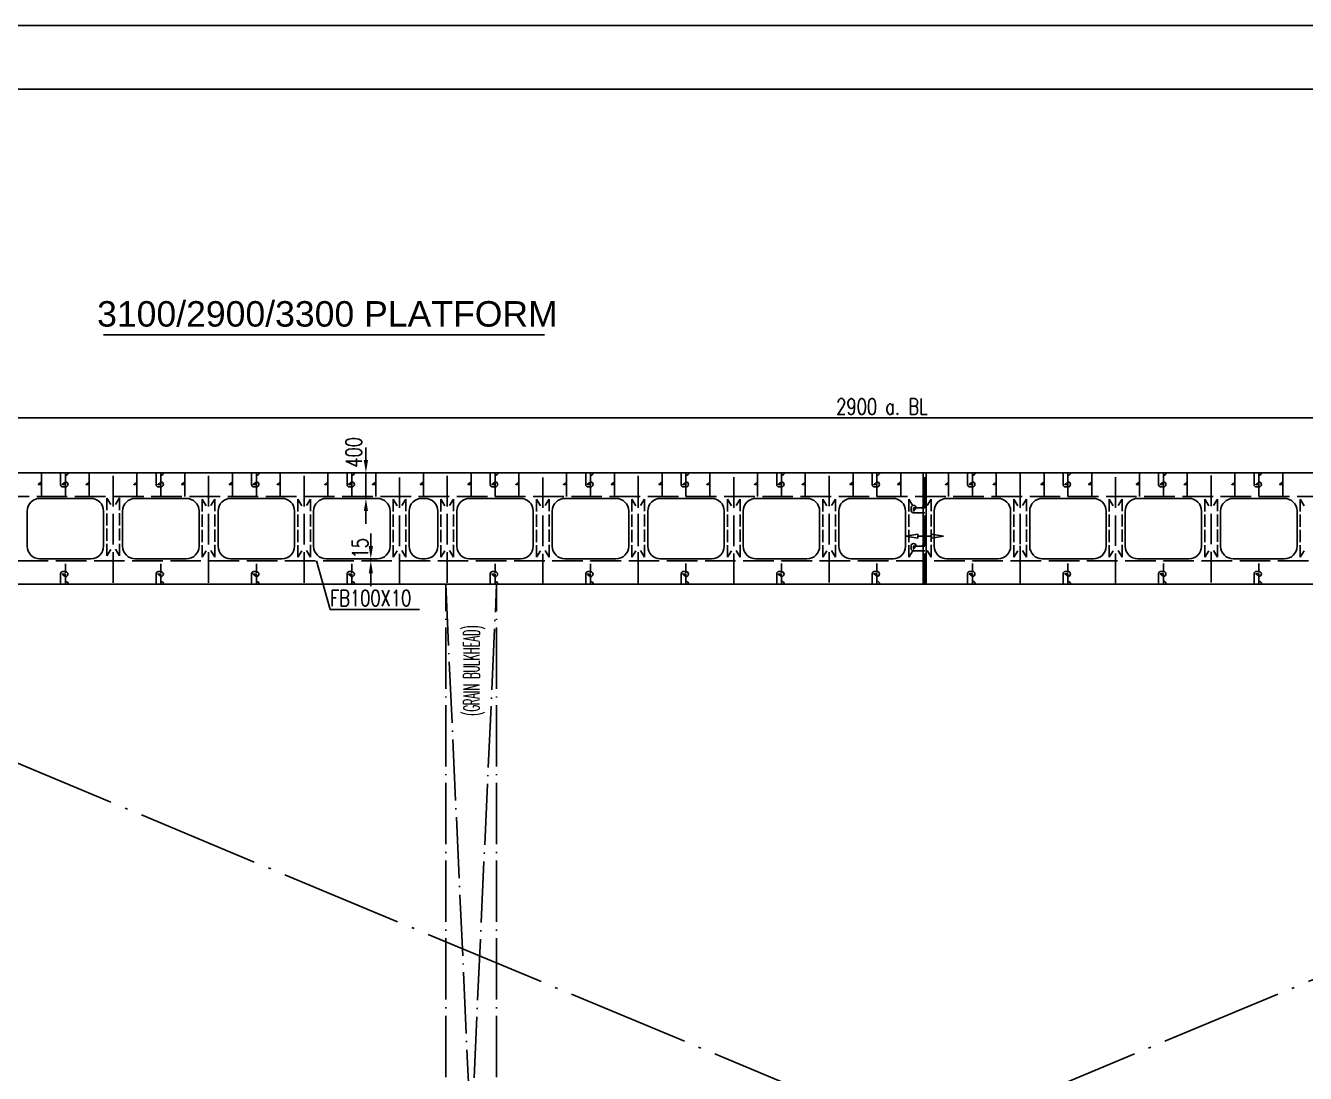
# Model space of a CAD drawing. Extents: x 373818 to 564480, y 322172 to 634257.
# Drawn here: x 488325 to 508432, y 574099 to 590557 of the extents above; entities that cross this region are included whole.
import ezdxf
from ezdxf.enums import TextEntityAlignment as Align

# ---------------------------------------------------------------- set-up
doc = ezdxf.new("R2010")
doc.units = 0
doc.header["$LTSCALE"] = 40
doc.header["$MEASUREMENT"] = 0
for name, pattern in [('ACAD_ISO02W100', [15, 12, -3]), ('ACAD_ISO04W100', [30.5, 24, -3, 0.5, -3]), ('ACAD_ISO05W100', [34, 24, -3, 0.5, -3, 0.5, -3])]:
    doc.linetypes.add(name, pattern=pattern)
doc.layers.get('0').update_dxf_attribs({"linetype": 'CONTINUOUS'})
doc.layers.get('DEFPOINTS').update_dxf_attribs({"linetype": 'CONTINUOUS'})
for name, color, linetype in [('01CONTINUOUS', 2, 'CONTINUOUS'), ('11', 7, 'CONTINUOUS'), ('11TEXTE', 4, 'CONTINUOUS'), ('BT_ENG', 7, 'CONTINUOUS'), ('C-CEN', 4, 'ACAD_ISO04W100'), ('C-DAS', 4, 'ACAD_ISO02W100'), ('CON-SIGN', 5, 'CONTINUOUS'), ('Y-CON', 2, 'CONTINUOUS'), ('Y-DAS', 2, 'ACAD_ISO02W100'), ('Y-PH', 2, 'ACAD_ISO05W100')]:
    doc.layers.add(name, color=color, linetype=linetype)
doc.styles.add('ROMANS', font='romans.shx', dxfattribs={"width": 0.75, "height": 250, "bigfont": 'hzdx.shx'})
doc.styles.add('SWISS721LIGHTBT', font='swissl.ttf')
doc.dimstyles.new('DM-100', dxfattribs={"dimscale": 0, "dimtxt": 250, "dimasz": 200, "dimexe": 30, "dimexo": 30, "dimgap": 50, "dimtad": 1, "dimdec": 0, "dimzin": 0, "dimdsep": 46, "dimtxsty": 'ROMANS', "dimcen": 0, "dimclrd": 1, "dimclre": 1, "dimclrt": 1, "dimadec": 0, "dimazin": 0, "dimtfac": 1, "dimtdec": 0, "dimtmove": 0, "dimatfit": 3, "dimfxl": 0, "dimtolj": 1, "dimtzin": 0, "dimarcsym": 0})

# ---------------------------------------------------------------- blocks, each defined once
blk = doc.blocks.new('*D41')
at = {"color": 1, "linetype": 'ByBlock', "transparency": 16777216}
for p, q in [((493672, 583731), (493672, 583931)), ((493661, 583531), (493702, 583531)), ((493672, 583131), (493672, 583531)), ((493672, 583131), (493672, 583531)), ((493672, 582931), (493672, 582731))]:
    blk.add_line(p, q, dxfattribs=at)
for points in [[(493639, 583731), (493705, 583731), (493672, 583531)], [(493639, 582931), (493705, 582931), (493672, 583131)]]:
    blk.add_solid(points, dxfattribs=at)
at = {"layer": 'DEFPOINTS', "color": 0, "linetype": 'ByBlock', "transparency": 16777216}
for p in [(493631, 583531), (493672, 583531), (493631, 583131)]:
    blk.add_point(p, dxfattribs=at)
at = {"color": 1, "linetype": 'ByBlock', "transparency": 16777216, "insert": (493481, 583853), "char_height": 250, "attachment_point": 5, "rotation": 90, "style": 'ROMANS'}
blk.add_mtext('\\A1;400', dxfattribs=at)
blk = doc.blocks.new('*D42')
at = {"color": 1, "linetype": 'ByBlock', "transparency": 16777216}
for p, q in [((493749, 582381), (493749, 582581)), ((493727, 582181), (493719, 582181)), ((493749, 582151), (493749, 582181)), ((493749, 582151), (493749, 582181)), ((493749, 581951), (493749, 581751))]:
    blk.add_line(p, q, dxfattribs=at)
for points in [[(493716, 582381), (493783, 582381), (493749, 582181)], [(493716, 581951), (493783, 581951), (493749, 582151)]]:
    blk.add_solid(points, dxfattribs=at)
at = {"layer": 'DEFPOINTS', "color": 0, "linetype": 'ByBlock', "transparency": 16777216}
for p in [(493749, 582181), (493757, 582181), (493757, 582151)]:
    blk.add_point(p, dxfattribs=at)
at = {"color": 1, "linetype": 'ByBlock', "transparency": 16777216, "insert": (493581, 582346), "char_height": 250, "attachment_point": 5, "rotation": 90, "style": 'ROMANS'}
blk.add_mtext('\\A1;15', dxfattribs=at)
blk = doc.blocks.new('_CLOSEDBLANK')
at = {"color": 0, "linetype": 'ByBlock'}
for p, q in [((-1, 0.17), (0, 0)), ((-1, 0.17), (-1, -0.17)), ((0, 0), (-1, -0.17))]:
    blk.add_line(p, q, dxfattribs=at)

msp = doc.modelspace()

# ---------------------------------------------------------------- linework, layer by layer
at = {"color": 2}
msp.add_line((447392.4, 589556.63), (562792.4, 589556.63), dxfattribs=at)
at = {"color": 1, "linetype": 'ByBlock'}
msp.add_line((455200.32, 584397.45), (560838.97, 584397.45), dxfattribs=at)
at = {"color": 7, "ltscale": 0.2}
for p, q in [((488875.32, 583345.69), (488875.32, 583522.62)), ((490375.32, 583345.69), (490375.32, 583522.62)), ((491875.32, 583345.69), (491875.32, 583522.62)), ((493375.32, 583345.69), (493375.32, 583522.62)), ((495625.32, 583345.69), (495625.32, 583522.62)), ((497125.32, 583345.69), (497125.32, 583522.62)), ((498625.32, 583345.69), (498625.32, 583522.62)), ((500125.32, 583345.69), (500125.32, 583522.62)), ((501625.32, 583345.69), (501625.32, 583522.62)), ((503125.32, 583345.69), (503125.32, 583522.62)), ((504625.32, 583345.69), (504625.32, 583522.62)), ((506125.32, 583345.69), (506125.32, 583522.62)), ((507625.32, 583345.69), (507625.32, 583522.62)), ((502272.1, 582905.69), (502450.32, 582905.69)), ((502272.1, 582305.69), (502450.32, 582305.69)), ((488875.32, 581945.69), (488875.32, 581780.69)), ((490375.32, 581945.69), (490375.32, 581780.69)), ((491875.32, 581945.69), (491875.32, 581780.69)), ((493375.32, 581945.69), (493375.32, 581780.69)), ((495625.32, 581945.69), (495625.32, 581780.69)), ((497125.32, 581945.69), (497125.32, 581780.69)), ((498625.32, 581947.45), (498625.32, 581782.45)), ((500125.32, 581947.45), (500125.32, 581782.45)), ((501625.32, 581949.21), (501625.32, 581784.21)), ((503125.32, 581949.21), (503125.32, 581784.21)), ((504625.32, 581949.21), (504625.32, 581784.21)), ((506125.32, 581949.21), (506125.32, 581784.21)), ((507625.32, 581949.21), (507625.32, 581784.21))]:
    msp.add_line(p, q, dxfattribs=at)
for p, q in [((488950.32, 583310.69), (488910.32, 583310.69)), ((490450.32, 583310.69), (490410.32, 583310.69)), ((491950.32, 583310.69), (491910.32, 583310.69)), ((493450.32, 583310.69), (493410.32, 583310.69)), ((495700.32, 583310.69), (495660.32, 583310.69)), ((497200.32, 583310.69), (497160.32, 583310.69)), ((498700.32, 583310.69), (498660.32, 583310.69)), ((500200.32, 583310.69), (500160.32, 583310.69)), ((501700.32, 583310.69), (501660.32, 583310.69)), ((503200.32, 583310.69), (503160.32, 583310.69)), ((504700.32, 583310.69), (504660.32, 583310.69)), ((506200.32, 583310.69), (506160.32, 583310.69)), ((507700.32, 583310.69), (507660.32, 583310.69)), ((494800.32, 582380.69), (494800.32, 582930.69)), ((502237.1, 582980.69), (502237.1, 582940.69)), ((502237.1, 582380.69), (502237.1, 582340.69)), ((493108.41, 581385.96), (492895.68, 582150.69)), ((488950.32, 581980.69), (488910.32, 581980.69)), ((490450.32, 581980.69), (490410.32, 581980.69)), ((491950.32, 581980.69), (491910.32, 581980.69)), ((493450.32, 581980.69), (493410.32, 581980.69)), ((495700.32, 581980.69), (495660.32, 581980.69)), ((497200.32, 581980.69), (497160.32, 581980.69)), ((498700.32, 581982.45), (498660.32, 581982.45)), ((500200.32, 581982.45), (500160.32, 581982.45)), ((501700.32, 581984.21), (501660.32, 581984.21)), ((503200.32, 581984.21), (503160.32, 581984.21)), ((504700.32, 581984.21), (504660.32, 581984.21)), ((506200.32, 581984.21), (506160.32, 581984.21)), ((507700.32, 581984.21), (507660.32, 581984.21)), ((494513.7, 581385.96), (493108.41, 581385.96))]:
    msp.add_line(p, q)
at = {"color": 0, "linetype": 'ByBlock'}
for p, q in [((489600.32, 583135.69), (489663.03, 583033.14)), ((489800.32, 583138.63), (489737.61, 583036.07)), ((491100.32, 583116.67), (491163.03, 583014.12)), ((491300.32, 583119.61), (491237.61, 583017.05)), ((492600.32, 583116.67), (492663.03, 583014.12)), ((492800.32, 583119.61), (492737.61, 583017.05)), ((494100.32, 583116.67), (494163.03, 583014.12)), ((494300.32, 583119.61), (494237.61, 583017.05)), ((494550.32, 583130.69), (494600.32, 583130.69)), ((494850.32, 583116.67), (494913.03, 583014.12)), ((495050.32, 583119.61), (494987.61, 583017.05)), ((496350.32, 583116.67), (496413.03, 583014.12)), ((496550.32, 583119.61), (496487.61, 583017.05)), ((497850.32, 583116.67), (497913.03, 583014.12)), ((498050.32, 583119.61), (497987.61, 583017.05)), ((499350.32, 583116.67), (499413.03, 583014.12)), ((499550.32, 583119.61), (499487.61, 583017.05)), ((500850.32, 583116.67), (500913.03, 583014.12)), ((501050.32, 583119.61), (500987.61, 583017.05)), ((502200.32, 583116.67), (502263.03, 583014.12)), ((502550.32, 583119.61), (502487.61, 583017.05)), ((503850.32, 583116.67), (503913.03, 583014.12)), ((504050.32, 583119.61), (503987.61, 583017.05)), ((505350.32, 583116.67), (505413.03, 583014.12)), ((505550.32, 583119.61), (505487.61, 583017.05)), ((506850.32, 583116.67), (506913.03, 583014.12)), ((507050.32, 583119.61), (506987.61, 583017.05)), ((508350.32, 583116.67), (508413.03, 583014.12)), ((489600.32, 582225.69), (489663.03, 582328.25)), ((489800.32, 582228.63), (489737.61, 582331.19)), ((491100.32, 582206.67), (491163.03, 582309.23)), ((491300.32, 582209.61), (491237.61, 582312.17)), ((492600.32, 582206.67), (492663.03, 582309.23)), ((492800.32, 582209.61), (492737.61, 582312.17)), ((494100.32, 582206.67), (494163.03, 582309.23)), ((494300.32, 582209.61), (494237.61, 582312.17)), ((494850.32, 582206.67), (494913.03, 582309.23)), ((495050.32, 582209.61), (494987.61, 582312.17)), ((496350.32, 582206.67), (496413.03, 582309.23)), ((496550.32, 582209.61), (496487.61, 582312.17)), ((497850.32, 582206.67), (497913.03, 582309.23)), ((498050.32, 582209.61), (497987.61, 582312.17)), ((499350.32, 582206.67), (499413.03, 582309.23)), ((499550.32, 582209.61), (499487.61, 582312.17)), ((500850.32, 582206.67), (500913.03, 582309.23)), ((501050.32, 582209.61), (500987.61, 582312.17)), ((502200.32, 582206.67), (502263.03, 582309.23)), ((502550.32, 582209.61), (502487.61, 582312.17)), ((503850.32, 582206.67), (503913.03, 582309.23)), ((504050.32, 582209.61), (503987.61, 582312.17)), ((505350.32, 582206.67), (505413.03, 582309.23)), ((505550.32, 582209.61), (505487.61, 582312.17)), ((506850.32, 582206.67), (506913.03, 582309.23)), ((507050.32, 582209.61), (506987.61, 582312.17)), ((508350.32, 582206.67), (508413.03, 582309.23)), ((494550.32, 582180.69), (494600.32, 582180.69))]:
    msp.add_line(p, q, dxfattribs=at)
at = {"color": 7, "ltscale": 0.2}
for centre, start, end in [((488950.33, 583535), 270, 0), ((490450.33, 583535), 270, 0), ((491950.33, 583535), 270, 0), ((493450.33, 583535), 270, 0), ((495700.33, 583535), 270, 0), ((497200.33, 583535), 270, 0), ((498700.33, 583535), 270, 0), ((500200.33, 583535), 270, 0), ((501700.33, 583535), 270, 0), ((503200.33, 583535), 270, 0), ((504700.33, 583535), 270, 0), ((506200.33, 583535), 270, 0), ((507700.33, 583535), 270, 0), ((502461.11, 582980.7), 103.872596, 180), ((502461.11, 582380.7), 103.872596, 180), ((488950.12, 581780.7), 360, 90), ((490450.12, 581780.7), 360, 90), ((491950.12, 581780.7), 360, 90), ((493450.12, 581780.7), 360, 90), ((495700.12, 581780.7), 360, 90), ((497200.12, 581780.7), 360, 90), ((498700.12, 581782.46), 360, 90), ((500200.12, 581782.46), 360, 90), ((501700.12, 581784.22), 360, 90), ((503200.12, 581784.22), 360, 90), ((504700.12, 581784.22), 360, 90), ((506200.12, 581784.22), 360, 90), ((507700.12, 581784.22), 360, 90)]:
    msp.add_arc(centre, 44.99, start, end, dxfattribs=at)
for centre, radius, start, end in [((488910.32, 583345.69), 35, 180, 270), ((488950.32, 583350.69), 40, 270, 90), ((490410.32, 583345.69), 35, 180, 270), ((490450.32, 583350.69), 40, 270, 90), ((491910.32, 583345.69), 35, 180, 270), ((491950.32, 583350.69), 40, 270, 90), ((493410.32, 583345.69), 35, 180, 270), ((493450.32, 583350.69), 40, 270, 90), ((495660.32, 583345.69), 35, 180, 270), ((495700.32, 583350.69), 40, 270, 90), ((497160.32, 583345.69), 35, 180, 270), ((497200.32, 583350.69), 40, 270, 90), ((498660.32, 583345.69), 35, 180, 270), ((498700.32, 583350.69), 40, 270, 90), ((500160.32, 583345.69), 35, 180, 270), ((500200.32, 583350.69), 40, 270, 90), ((501660.32, 583345.69), 35, 180, 270), ((501700.32, 583350.69), 40, 270, 90), ((503160.32, 583345.69), 35, 180, 270), ((503200.32, 583350.69), 40, 270, 90), ((504660.32, 583345.69), 35, 180, 270), ((504700.32, 583350.69), 40, 270, 90), ((506160.32, 583345.69), 35, 180, 270), ((506200.32, 583350.69), 40, 270, 90), ((507660.32, 583345.69), 35, 180, 270), ((507700.32, 583350.69), 40, 270, 90), ((502277.1, 582980.69), 40, 360, 180), ((502272.1, 582940.69), 35, 180, 270), ((502277.1, 582380.69), 40, 360, 180), ((502272.1, 582340.69), 35, 180, 270), ((488910.32, 581945.69), 35, 90, 180), ((488950.32, 581940.69), 40, 270, 90), ((490410.32, 581945.69), 35, 90, 180), ((490450.32, 581940.69), 40, 270, 90), ((491910.32, 581945.69), 35, 90, 180), ((491950.32, 581940.69), 40, 270, 90), ((493410.32, 581945.69), 35, 90, 180), ((493450.32, 581940.69), 40, 270, 90), ((495660.32, 581945.69), 35, 90, 180), ((495700.32, 581940.69), 40, 270, 90), ((497160.32, 581945.69), 35, 90, 180), ((497200.32, 581940.69), 40, 270, 90), ((498660.32, 581947.45), 35, 90, 180), ((498700.32, 581942.45), 40, 270, 90), ((500160.32, 581947.45), 35, 90, 180), ((500200.32, 581942.45), 40, 270, 90), ((501660.32, 581949.21), 35, 90, 180), ((501700.32, 581944.21), 40, 270, 90), ((503160.32, 581949.21), 35, 90, 180), ((503200.32, 581944.21), 40, 270, 90), ((504660.32, 581949.21), 35, 90, 180), ((504700.32, 581944.21), 40, 270, 90), ((506160.32, 581949.21), 35, 90, 180), ((506200.32, 581944.21), 40, 270, 90), ((507660.32, 581949.21), 35, 90, 180), ((507700.32, 581944.21), 40, 270, 90)]:
    msp.add_arc(centre, radius, start, end)
at = {"layer": '01CONTINUOUS'}
for p, q in [((496480, 585701.37), (489550, 585701.37)), ((463108.6, 583530.69), (520911.32, 583530.69)), ((488575.32, 583350.69), (488575.32, 583160.69)), ((489325.32, 583350.69), (489325.32, 583160.69)), ((490075.32, 583350.69), (490075.32, 583160.69)), ((490825.32, 583350.69), (490825.32, 583160.69)), ((491575.32, 583350.69), (491575.32, 583160.69)), ((492325.32, 583350.69), (492325.32, 583160.69)), ((493075.32, 583350.69), (493075.32, 583160.69)), ((493825.32, 583350.69), (493825.32, 583160.69)), ((494575.32, 583350.69), (494575.32, 583160.69)), ((495325.32, 583350.69), (495325.32, 583160.69)), ((496075.32, 583350.69), (496075.32, 583160.69)), ((496825.32, 583350.69), (496825.32, 583160.69)), ((497575.32, 583350.69), (497575.32, 583160.69)), ((498325.32, 583350.69), (498325.32, 583160.69)), ((499075.32, 583350.69), (499075.32, 583160.69)), ((499825.32, 583350.69), (499825.32, 583160.69)), ((500575.32, 583350.69), (500575.32, 583160.69)), ((501325.32, 583350.69), (501325.32, 583160.69)), ((502075.32, 583350.69), (502075.32, 583160.69)), ((502825.32, 583350.69), (502825.32, 583160.69)), ((503575.32, 583350.69), (503575.32, 583160.69)), ((504325.32, 583350.69), (504325.32, 583160.69)), ((505075.32, 583350.69), (505075.32, 583160.69)), ((505825.32, 583350.69), (505825.32, 583160.69)), ((506575.32, 583350.69), (506575.32, 583160.69)), ((507325.32, 583350.69), (507325.32, 583160.69)), ((508075.32, 583350.69), (508075.32, 583160.69)), ((454103.05, 581780.69), (526450.32, 581780.69))]:
    msp.add_line(p, q, dxfattribs=at)
msp.add_lwpolyline([(454103.05, 582882.02), (454724.22, 582992.63), (456889.22, 583243.39), (459074.22, 583416.49), (459350.32, 583433.49), (461599.62, 583518.89), (463108.72, 583530.69), (465850.32, 583530.69), (472350.32, 583530.69), (476450.32, 583530.69), (477700.32, 583530.69), (480700.32, 583530.69), (515850.32, 583530.69)], dxfattribs=at)
at = {"layer": '11', "color": 7, "linetype": 'Continuous'}
for p, q in [((502425.32, 581784.21), (502425.32, 583530.69)), ((502475.32, 581784.21), (502475.32, 583530.69)), ((488550.32, 583130.69), (489350.32, 583130.69)), ((490050.32, 583130.69), (490850.32, 583130.69)), ((491550.32, 583130.69), (492350.32, 583130.69)), ((493050.32, 583130.69), (493850.32, 583130.69)), ((495300.32, 583130.69), (496100.32, 583130.69)), ((496800.32, 583130.69), (497600.32, 583130.69)), ((498300.32, 583130.69), (499100.32, 583130.69)), ((499800.32, 583130.69), (500600.32, 583130.69)), ((501300.32, 583130.69), (501950.32, 583130.69)), ((502800.32, 583130.69), (503600.32, 583130.69)), ((504300.32, 583130.69), (505100.32, 583130.69)), ((505800.32, 583130.69), (506600.32, 583130.69)), ((507300.32, 583130.69), (508100.32, 583130.69)), ((488350.32, 582380.69), (488350.32, 582930.69)), ((489550.32, 582930.69), (489550.32, 582380.69)), ((489850.32, 582380.69), (489850.32, 582930.69)), ((491050.32, 582930.69), (491050.32, 582380.69)), ((491350.32, 582380.69), (491350.32, 582930.69)), ((492550.32, 582930.69), (492550.32, 582380.69)), ((492850.32, 582380.69), (492850.32, 582930.69)), ((494050.32, 582930.69), (494050.32, 582380.69)), ((494350.32, 582930.69), (494350.32, 582380.69)), ((495100.32, 582380.69), (495100.32, 582930.69)), ((496300.32, 582930.69), (496300.32, 582380.69)), ((496600.32, 582380.69), (496600.32, 582930.69)), ((497800.32, 582930.69), (497800.32, 582380.69)), ((498100.32, 582380.69), (498100.32, 582930.69)), ((499300.32, 582930.69), (499300.32, 582380.69)), ((499600.32, 582380.69), (499600.32, 582930.69)), ((500800.32, 582930.69), (500800.32, 582380.69)), ((501100.32, 582380.69), (501100.32, 582930.69)), ((502150.32, 582930.69), (502150.32, 582380.69)), ((502600.32, 582380.69), (502600.32, 582930.69)), ((503800.32, 582930.69), (503800.32, 582380.69)), ((504100.32, 582380.69), (504100.32, 582930.69)), ((505300.32, 582930.69), (505300.32, 582380.69)), ((505600.32, 582380.69), (505600.32, 582930.69)), ((506800.32, 582930.69), (506800.32, 582380.69)), ((507100.32, 582380.69), (507100.32, 582930.69)), ((508300.32, 582930.69), (508300.32, 582380.69)), ((489350.01, 582180.69), (488545.48, 582180.69)), ((490850.01, 582180.69), (490045.48, 582180.69)), ((492350.01, 582180.69), (491545.48, 582180.69)), ((493850.01, 582180.69), (493045.48, 582180.69)), ((496100.01, 582180.69), (495295.48, 582180.69)), ((497600.01, 582180.69), (496795.48, 582180.69)), ((499100.01, 582180.69), (498295.48, 582180.69)), ((500600.01, 582180.69), (499795.48, 582180.69)), ((501959.42, 582180.69), (501295.48, 582180.69)), ((503600.01, 582180.69), (502795.48, 582180.69)), ((505100.01, 582180.69), (504295.48, 582180.69)), ((506600.01, 582180.69), (505795.48, 582180.69)), ((508100.01, 582180.69), (507295.48, 582180.69))]:
    msp.add_line(p, q, dxfattribs=at)
for centre, start, end in [((488550.32, 582930.69), 90, 180), ((489350.32, 582930.69), 360, 90), ((490050.32, 582930.69), 90, 180), ((490850.32, 582930.69), 360, 90), ((491550.32, 582930.69), 90, 180), ((492350.32, 582930.69), 360, 90), ((493050.32, 582930.69), 90, 180), ((493850.32, 582930.69), 360, 90), ((494550.32, 582930.69), 90, 180), ((494600.32, 582930.69), 360, 90), ((495300.32, 582930.69), 90, 180), ((496100.32, 582930.69), 360, 90), ((496800.32, 582930.69), 90, 180), ((497600.32, 582930.69), 360, 90), ((498300.32, 582930.69), 90, 180), ((499100.32, 582930.69), 360, 90), ((499800.32, 582930.69), 90, 180), ((500600.32, 582930.69), 360, 90), ((501300.32, 582930.69), 90, 180), ((501950.32, 582930.69), 360, 90), ((502800.32, 582930.69), 90, 180), ((503600.32, 582930.69), 360, 90), ((504300.32, 582930.69), 90, 180), ((505100.32, 582930.69), 360, 90), ((505800.32, 582930.69), 90, 180), ((506600.32, 582930.69), 360, 90), ((507300.32, 582930.69), 90, 180), ((508100.32, 582930.69), 360, 90), ((488550.32, 582380.69), 180, 270), ((489350.32, 582380.69), 270, 360), ((490050.32, 582380.69), 180, 270), ((490850.32, 582380.69), 270, 360), ((491550.32, 582380.69), 180, 270), ((492350.32, 582380.69), 270, 360), ((493050.32, 582380.69), 180, 270), ((493850.32, 582380.69), 270, 360), ((494550.32, 582380.69), 180, 270), ((494600.32, 582380.69), 270, 360), ((495300.32, 582380.69), 180, 270), ((496100.32, 582380.69), 270, 360), ((496800.32, 582380.69), 180, 270), ((497600.32, 582380.69), 270, 360), ((498300.32, 582380.69), 180, 270), ((499100.32, 582380.69), 270, 360), ((499800.32, 582380.69), 180, 270), ((500600.32, 582380.69), 270, 360), ((501300.32, 582380.69), 180, 270), ((501950.32, 582380.69), 270, 360), ((502800.32, 582380.69), 180, 270), ((503600.32, 582380.69), 270, 360), ((504300.32, 582380.69), 180, 270), ((505100.32, 582380.69), 270, 360), ((505800.32, 582380.69), 180, 270), ((506600.32, 582380.69), 270, 360), ((507300.32, 582380.69), 180, 270), ((508100.32, 582380.69), 270, 360)]:
    msp.add_arc(centre, 200, start, end, dxfattribs=at)
at = {"layer": 'BT_ENG'}
msp.add_line((444892.4, 590556.63), (563792.4, 590556.63), dxfattribs=at)
at = {"layer": 'C-CEN', "ltscale": 2}
for p, q in [((481450.32, 564280.69), (523450.32, 581780.69)), ((523450.32, 564280.69), (481450.32, 581780.69))]:
    msp.add_line(p, q, dxfattribs=at)
at = {"layer": 'C-CEN'}
for p, q in [((494925.32, 581780.69), (495725.32, 564280.69)), ((494925.32, 564280.69), (495725.32, 581780.69)), ((494925.32, 564280.69), (494925.32, 581780.69)), ((495725.32, 564280.69), (495725.32, 581780.69))]:
    msp.add_line(p, q, dxfattribs=at)
at = {"layer": 'C-DAS', "ltscale": 0.4}
for p, q in [((489600.32, 583135.69), (489600.32, 582225.69)), ((489800.32, 583138.63), (489800.32, 582228.63)), ((491100.32, 583116.67), (491100.32, 582206.67)), ((491300.32, 583119.61), (491300.32, 582209.61)), ((492600.32, 583116.67), (492600.32, 582206.67)), ((492800.32, 583119.61), (492800.32, 582209.61)), ((494100.32, 583116.67), (494100.32, 582206.67)), ((494300.32, 583119.61), (494300.32, 582209.61)), ((494850.32, 583116.67), (494850.32, 582206.67)), ((495050.32, 583119.61), (495050.32, 582209.61)), ((496350.32, 583116.67), (496350.32, 582206.67)), ((496550.32, 583119.61), (496550.32, 582209.61)), ((497850.32, 583116.67), (497850.32, 582206.67)), ((498050.32, 583119.61), (498050.32, 582209.61)), ((499350.32, 583116.67), (499350.32, 582206.67)), ((499550.32, 583119.61), (499550.32, 582209.61)), ((500850.32, 583116.67), (500850.32, 582206.67)), ((501050.32, 583119.61), (501050.32, 582209.61)), ((502200.32, 583116.67), (502200.32, 582206.67)), ((502550.32, 583119.61), (502550.32, 582209.61)), ((503850.32, 583116.67), (503850.32, 582206.67)), ((504050.32, 583119.61), (504050.32, 582209.61)), ((505350.32, 583116.67), (505350.32, 582206.67)), ((505550.32, 583119.61), (505550.32, 582209.61)), ((506850.32, 583116.67), (506850.32, 582206.67)), ((507050.32, 583119.61), (507050.32, 582209.61)), ((508350.32, 583116.67), (508350.32, 582206.67))]:
    msp.add_line(p, q, dxfattribs=at)
at = {"layer": 'C-DAS'}
msp.add_line((455200.32, 582150.69), (526450.32, 582150.69), dxfattribs=at)
msp.add_lwpolyline([(455200.32, 582677.78), (456889.22, 582873.39), (459074.22, 583046.49), (459350.32, 583063.49), (461599.62, 583148.89), (463108.72, 583160.69), (465850.32, 583160.69), (472350.32, 583160.69), (476450.32, 583160.69), (477700.32, 583160.69), (480700.32, 583160.69), (515850.32, 583160.69), (517850.32, 583160.69), (520911.22, 583160.69), (521200.32, 583158.02)], dxfattribs=at)
at = {"layer": 'CON-SIGN', "color": 1}
for points in [[(502341.34, 582538.82), (502450.32, 582538.82)], [(502559.3, 582538.82), (502450.32, 582538.82)]]:
    msp.add_lwpolyline(points, dxfattribs=at)
at = {"layer": 'Y-CON'}
for p, q in [((502277.1, 582980.69), (502450.32, 582980.69)), ((502277.1, 582380.69), (502450.32, 582380.69))]:
    msp.add_line(p, q, dxfattribs=at)
for points in [[(488575.32, 583530.69), (488575.32, 583350.69), (488525.32, 583350.69), (488575.32, 583390.69)], [(488950.32, 583530.69), (488950.32, 583350.69), (488900.32, 583350.69), (488950.32, 583390.69)], [(489325.32, 583530.69), (489325.32, 583350.69), (489275.32, 583350.69), (489325.32, 583390.69)], [(490075.32, 583530.69), (490075.32, 583350.69), (490025.32, 583350.69), (490075.32, 583390.69)], [(490450.32, 583530.69), (490450.32, 583350.69), (490400.32, 583350.69), (490450.32, 583390.69)], [(490825.32, 583530.69), (490825.32, 583350.69), (490775.32, 583350.69), (490825.32, 583390.69)], [(491575.32, 583530.69), (491575.32, 583350.69), (491525.32, 583350.69), (491575.32, 583390.69)], [(491950.32, 583530.69), (491950.32, 583350.69), (491900.32, 583350.69), (491950.32, 583390.69)], [(492325.32, 583530.69), (492325.32, 583350.69), (492275.32, 583350.69), (492325.32, 583390.69)], [(493075.32, 583530.69), (493075.32, 583350.69), (493025.32, 583350.69), (493075.32, 583390.69)], [(493450.32, 583530.69), (493450.32, 583350.69), (493400.32, 583350.69), (493450.32, 583390.69)], [(493825.32, 583530.69), (493825.32, 583350.69), (493775.32, 583350.69), (493825.32, 583390.69)], [(494575.32, 583530.69), (494575.32, 583350.69), (494525.32, 583350.69), (494575.32, 583390.69)], [(495325.32, 583530.69), (495325.32, 583350.69), (495275.32, 583350.69), (495325.32, 583390.69)], [(495700.32, 583530.69), (495700.32, 583350.69), (495650.32, 583350.69), (495700.32, 583390.69)], [(496075.32, 583530.69), (496075.32, 583350.69), (496025.32, 583350.69), (496075.32, 583390.69)], [(496825.32, 583530.69), (496825.32, 583350.69), (496775.32, 583350.69), (496825.32, 583390.69)], [(497200.32, 583530.69), (497200.32, 583350.69), (497150.32, 583350.69), (497200.32, 583390.69)], [(497575.32, 583530.69), (497575.32, 583350.69), (497525.32, 583350.69), (497575.32, 583390.69)], [(498325.32, 583530.69), (498325.32, 583350.69), (498275.32, 583350.69), (498325.32, 583390.69)], [(498700.32, 583530.69), (498700.32, 583350.69), (498650.32, 583350.69), (498700.32, 583390.69)], [(499075.32, 583530.69), (499075.32, 583350.69), (499025.32, 583350.69), (499075.32, 583390.69)], [(499825.32, 583530.69), (499825.32, 583350.69), (499775.32, 583350.69), (499825.32, 583390.69)], [(500200.32, 583530.69), (500200.32, 583350.69), (500150.32, 583350.69), (500200.32, 583390.69)], [(500575.32, 583530.69), (500575.32, 583350.69), (500525.32, 583350.69), (500575.32, 583390.69)], [(501325.32, 583530.69), (501325.32, 583350.69), (501275.32, 583350.69), (501325.32, 583390.69)], [(501700.32, 583530.69), (501700.32, 583350.69), (501650.32, 583350.69), (501700.32, 583390.69)], [(502075.32, 583530.69), (502075.32, 583350.69), (502025.32, 583350.69), (502075.32, 583390.69)], [(502825.32, 583530.69), (502825.32, 583350.69), (502775.32, 583350.69), (502825.32, 583390.69)], [(503200.32, 583530.69), (503200.32, 583350.69), (503150.32, 583350.69), (503200.32, 583390.69)], [(503575.32, 583530.69), (503575.32, 583350.69), (503525.32, 583350.69), (503575.32, 583390.69)], [(504325.32, 583530.69), (504325.32, 583350.69), (504275.32, 583350.69), (504325.32, 583390.69)], [(504700.32, 583530.69), (504700.32, 583350.69), (504650.32, 583350.69), (504700.32, 583390.69)], [(505075.32, 583530.69), (505075.32, 583350.69), (505025.32, 583350.69), (505075.32, 583390.69)], [(505825.32, 583530.69), (505825.32, 583350.69), (505775.32, 583350.69), (505825.32, 583390.69)], [(506200.32, 583530.69), (506200.32, 583350.69), (506150.32, 583350.69), (506200.32, 583390.69)], [(506575.32, 583530.69), (506575.32, 583350.69), (506525.32, 583350.69), (506575.32, 583390.69)], [(507325.32, 583530.69), (507325.32, 583350.69), (507275.32, 583350.69), (507325.32, 583390.69)], [(507700.32, 583530.69), (507700.32, 583350.69), (507650.32, 583350.69), (507700.32, 583390.69)], [(508075.32, 583530.69), (508075.32, 583350.69), (508025.32, 583350.69), (508075.32, 583390.69)], [(502450.32, 582980.69), (502277.1, 582980.69), (502277.1, 582930.69), (502317.1, 582980.69)], [(502450.32, 582380.69), (502277.1, 582380.69), (502277.1, 582330.69), (502317.1, 582380.69)], [(488950.32, 581780.69), (488950.32, 581940.69), (488900.32, 581940.69), (488950.32, 581900.69)], [(490450.32, 581780.69), (490450.32, 581940.69), (490400.32, 581940.69), (490450.32, 581900.69)], [(491950.32, 581780.69), (491950.32, 581940.69), (491900.32, 581940.69), (491950.32, 581900.69)], [(493450.32, 581780.69), (493450.32, 581940.69), (493400.32, 581940.69), (493450.32, 581900.69)], [(495700.32, 581780.69), (495700.32, 581940.69), (495650.32, 581940.69), (495700.32, 581900.69)], [(497200.32, 581780.69), (497200.32, 581940.69), (497150.32, 581940.69), (497200.32, 581900.69)], [(498700.32, 581782.45), (498700.32, 581942.45), (498650.32, 581942.45), (498700.32, 581902.45)], [(500200.32, 581782.45), (500200.32, 581942.45), (500150.32, 581942.45), (500200.32, 581902.45)], [(501700.32, 581784.21), (501700.32, 581944.21), (501650.32, 581944.21), (501700.32, 581904.21)], [(503200.32, 581784.21), (503200.32, 581944.21), (503150.32, 581944.21), (503200.32, 581904.21)], [(504700.32, 581784.21), (504700.32, 581944.21), (504650.32, 581944.21), (504700.32, 581904.21)], [(506200.32, 581784.21), (506200.32, 581944.21), (506150.32, 581944.21), (506200.32, 581904.21)], [(507700.32, 581784.21), (507700.32, 581944.21), (507650.32, 581944.21), (507700.32, 581904.21)]]:
    msp.add_lwpolyline(points, dxfattribs=at)
at = {"layer": 'Y-DAS', "ltscale": 0.5}
for p, q in [((488950.32, 583160.69), (488950.32, 583528.92)), ((490450.32, 583160.69), (490450.32, 583528.92)), ((491950.32, 583160.69), (491950.32, 583528.92)), ((493450.32, 583160.69), (493450.32, 583528.92)), ((495700.32, 583160.69), (495700.32, 583528.92)), ((497200.32, 583160.69), (497200.32, 583528.92)), ((498700.32, 583160.69), (498700.32, 583528.92)), ((500200.32, 583160.69), (500200.32, 583528.92)), ((501700.32, 583160.69), (501700.32, 583528.92)), ((503200.32, 583160.69), (503200.32, 583528.92)), ((503950.32, 582984.21), (503950.32, 583532.45)), ((504700.32, 583160.69), (504700.32, 583528.92)), ((506200.32, 583160.69), (506200.32, 583528.92)), ((507700.32, 583160.69), (507700.32, 583528.92))]:
    msp.add_line(p, q, dxfattribs=at)
at = {"layer": 'Y-DAS'}
for p, q in [((489700.32, 581805.69), (489700.32, 583530.69)), ((491200.32, 581805.69), (491200.32, 583530.69)), ((492700.32, 581805.69), (492700.32, 583530.69)), ((494200.32, 581780.69), (494200.32, 583530.69)), ((494950.32, 581805.69), (494950.32, 583530.69)), ((496450.32, 581780.69), (496450.32, 583530.69)), ((497950.32, 581780.69), (497950.32, 583530.69)), ((497950.32, 581805.69), (497950.32, 583530.69)), ((499450.32, 581782.45), (499450.32, 583530.69)), ((500950.32, 581807.45), (500950.32, 583532.45)), ((502450.32, 581784.21), (502450.32, 583530.69)), ((503950.32, 581809.21), (503950.32, 583534.21)), ((505450.32, 581784.21), (505450.32, 583530.69)), ((506950.32, 581809.21), (506950.32, 583534.21))]:
    msp.add_line(p, q, dxfattribs=at)
at = {"layer": 'Y-DAS', "ltscale": 0.3}
for p, q in [((496450.32, 583350.69), (496450.32, 582980.69)), ((488950.32, 581780.69), (488950.32, 582150.69)), ((490450.32, 581780.69), (490450.32, 582150.69)), ((491950.32, 581780.69), (491950.32, 582150.69)), ((493450.32, 581780.69), (493450.32, 582150.69)), ((495700.32, 581780.69), (495700.32, 582150.69)), ((497200.32, 581780.69), (497200.32, 582150.69)), ((498700.32, 581782.45), (498700.32, 582150.69)), ((500200.32, 581782.45), (500200.32, 582150.69)), ((501700.32, 581784.21), (501700.32, 582150.69)), ((503200.32, 581784.21), (503200.32, 582150.69)), ((504700.32, 581784.21), (504700.32, 582150.69)), ((506200.32, 581784.21), (506200.32, 582150.69)), ((507700.32, 581784.21), (507700.32, 582150.69))]:
    msp.add_line(p, q, dxfattribs=at)
at = {"layer": 'Y-PH', "ltscale": 0.3}
msp.add_line((503950.32, 581784.21), (503950.32, 582384.21), dxfattribs=at)

# ---------------------------------------------------------------- block references
at = {"layer": 'CON-SIGN', "color": 1, "extrusion": (0, 0, -1), "xscale": 187.5, "yscale": 187.5, "zscale": -187.5}
msp.add_blockref('_CLOSEDBLANK', (-502153.84, 582538.82), dxfattribs=at)
at = {"layer": 'CON-SIGN', "color": 1, "xscale": 187.5, "yscale": 187.5, "zscale": 187.5}
msp.add_blockref('_CLOSEDBLANK', (502746.8, 582538.82), dxfattribs=at)

# ---------------------------------------------------------------- texts
at = {"color": 7, "style": 'ROMANS', "width": 0.75}
msp.add_text('FB100X10', height=250, dxfattribs=at).set_placement((493107.38, 581439.15))
at = {"style": 'ROMANS', "width": 0.45}
msp.add_text('(GRAIN BULKHEAD)', height=250, rotation=90, dxfattribs=at).set_placement((495456.28, 579717.66))
at = {"color": 1, "linetype": 'ByBlock', "insert": (501779.48, 584572.45), "char_height": 250, "attachment_point": 5, "style": 'ROMANS'}
msp.add_mtext('2900 a. BL', dxfattribs=at)
at = {"layer": '11TEXTE', "style": 'SWISS721LIGHTBT'}
msp.add_text('3100/2900/3300 PLATFORM', height=400, dxfattribs=at).set_placement((493067.06, 586036.46), align=Align.MIDDLE)

# ---------------------------------------------------------------- dimensions: what is measured, and where the dimension line sits
dim = msp.add_linear_dim(base=(493671.87, 583530.69), p1=(493631.16, 583130.69), p2=(493631.16, 583530.69), angle=90, dimstyle='DM-100', override={"dimscale": 1, "dimse1": 1, "dimtmove": 1})
dim.commit()
dim.dimension.update_dxf_attribs({"geometry": '*D41', "text_midpoint": (493480.9, 583852.91), "dimtype": 160})
dim = msp.add_linear_dim(base=(493749.18, 582180.69), p1=(493756.84, 582150.69), p2=(493756.84, 582180.69), angle=90, text='15', dimstyle='DM-100', override={"dimscale": 1, "dimse1": 1, "dimtmove": 1})
dim.commit()
dim.dimension.update_dxf_attribs({"geometry": '*D42', "text_midpoint": (493580.7, 582346.35), "dimtype": 160})

doc.saveas('drawing.dxf')
